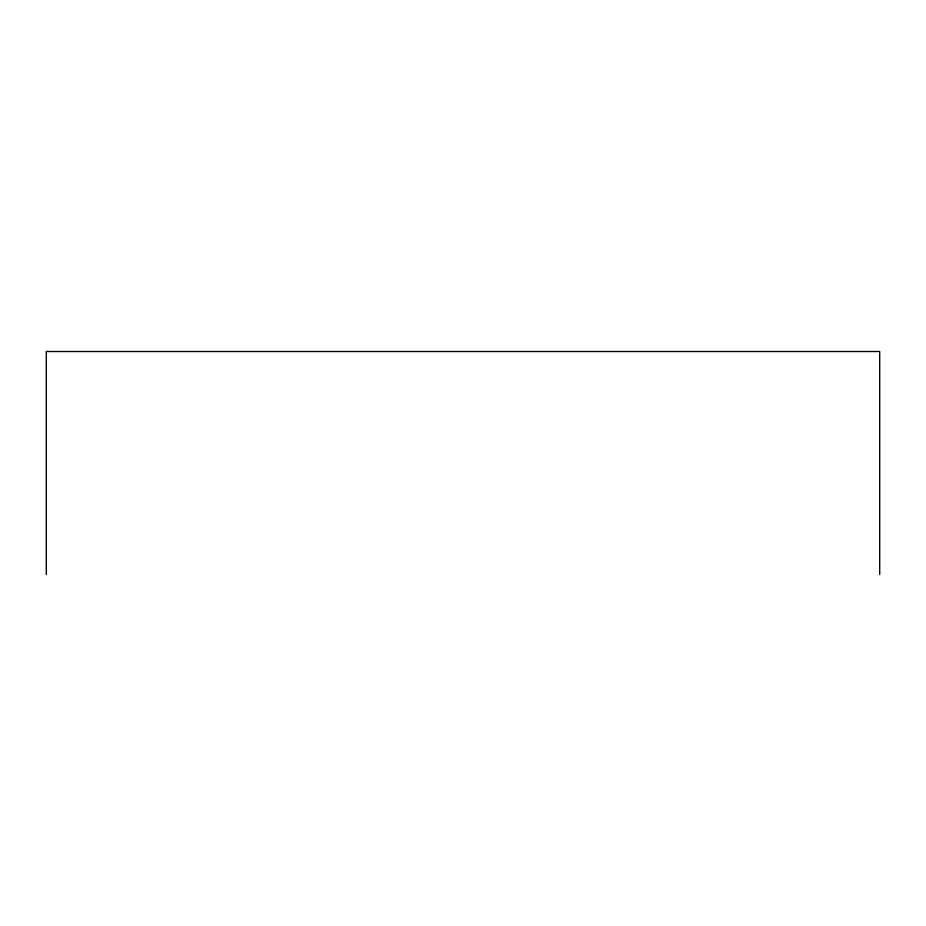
<?xml version="1.0" encoding="UTF-8"?>
<svg xmlns="http://www.w3.org/2000/svg" width="926" height="926" viewBox="0 0 926 926"><rect width="100%" height="100%" fill="white"/><g stroke="black" fill="none" stroke-linecap="round" stroke-linejoin="round"><path stroke-width="1.39" d="M879.7 574.49L879.7 351.51L46.3 351.51L46.3 574.49"/></g></svg>
